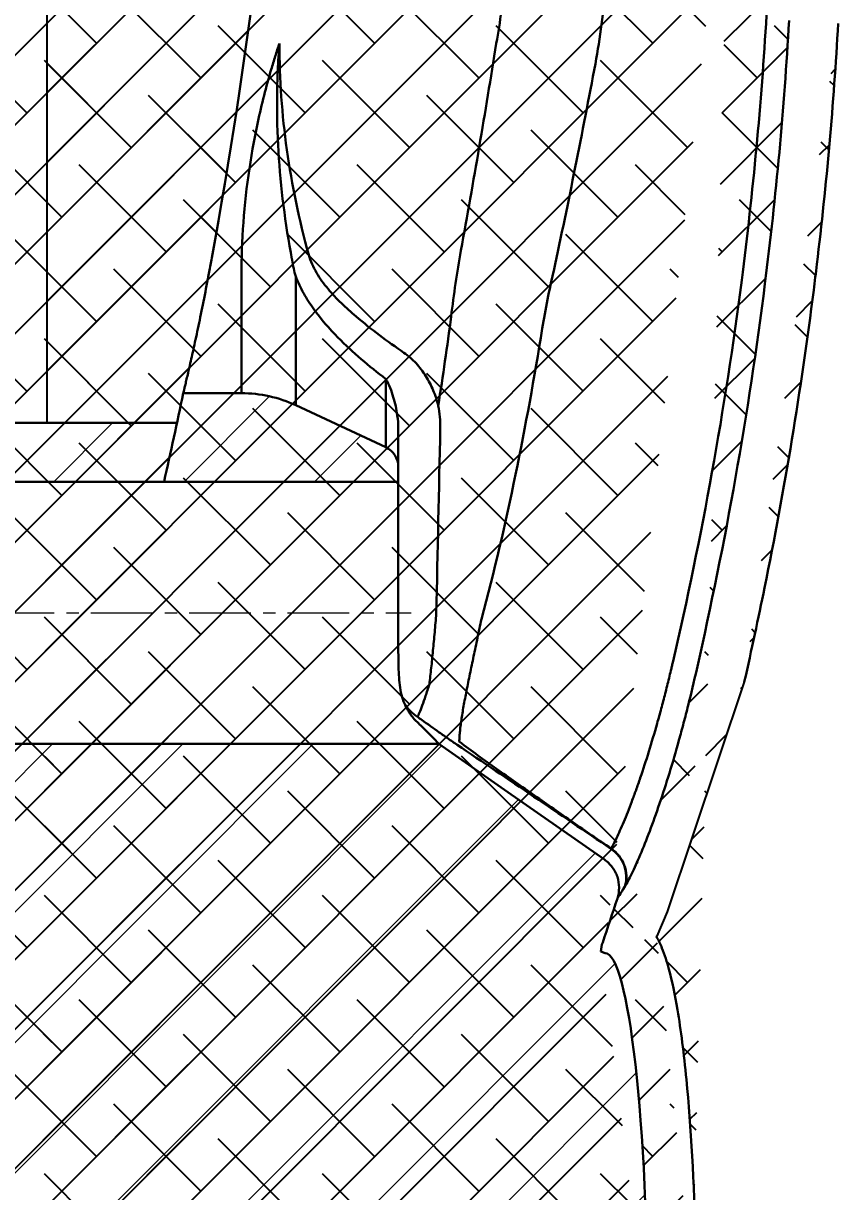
# Model space of a CAD drawing. Header units: inches. Extents: x 975 to 1816, y 133 to 420.
# Drawn here: x 1715.37 to 1732.07, y 279.3 to 303.05 of the extents above; entities that cross this region are included whole.
import ezdxf

# ---------------------------------------------------------------- set-up
doc = ezdxf.new("R2010")
doc.units = ezdxf.units.IN
doc.header["$MEASUREMENT"] = 0
doc.linetypes.add('CENTER', pattern=[2, 1.25, -0.25, 0.25, -0.25])
doc.layers.get('0').update_dxf_attribs({"lineweight": 30})
doc.layers.add('Center', color=1, linetype='CENTER', lineweight=18)
doc.layers.add('Light continous', color=4, linetype='Continuous', lineweight=18)
doc.layers.add('FORMAT', color=7, linetype='Continuous')
doc.styles.add('TCVN', font='tcvn+7284-2003r.ttf', dxfattribs={"height": 2.5})
doc.dimstyles.new('TCVN', dxfattribs={"dimtxt": 2.5, "dimasz": 3, "dimexe": 0.1, "dimexo": 0.0625, "dimgap": 0.09, "dimtad": 0, "dimtoh": 1, "dimdec": 0, "dimzin": 0, "dimdsep": 46, "dimtxsty": 'TCVN', "dimcen": 0.09, "dimclrd": 2, "dimclre": 2, "dimclrt": 1, "dimadec": 0, "dimazin": 0, "dimtfac": 1, "dimtdec": 0, "dimtofl": 0, "dimtmove": 0, "dimatfit": 3, "dimfxl": 1, "dimtolj": 1, "dimtzin": 0, "dimlwd": 18, "dimlwe": 18, "dimarcsym": 0})
pattern_1 = [(45, (914.7021539535048, -64.73133191129983), (-1.325825214724777, 1.325825214724777), [])]
pattern_2 = [(45, (0, 0), (-0.7071067811865476, 0.7071067811865476), []), (135, (0, 0), (-2.121320343559642, 0.7071067811865477), [2.5, -1.5])]

# ---------------------------------------------------------------- blocks, each defined once
blk = doc.blocks.new('*D100')
at = {"layer": 'Center', "color": 2, "linetype": 'Continuous', "lineweight": 18, "transparency": 16777216}
blk.add_line((1703.993277180849, 314.5458163158758), (1690.253724465533, 300.8062636005611), dxfattribs=at)
for start, end in [(143.8721576428001, 173.069742634752), (186.930257365248, 216.1278423571999)]:
    blk.add_arc((1704.037471354673, 314.5900104897), 19.39316179093876, start, end, dxfattribs=at)
at = {"layer": 'Center', "color": 2, "transparency": 16777216}
for points in [[(1687.99370673232, 326.3491518538538), (1688.753387677862, 325.6988558743336), (1690.324435143652, 328.3030467007202)], [(1688.753387677862, 303.4811651050664), (1687.99370673232, 302.8308691255462), (1690.324435143652, 300.8769742786798)]]:
    blk.add_solid(points, dxfattribs=at)
at = {"layer": 'Defpoints', "color": 0, "transparency": 16777216}
for p in [(1687.338960388345, 331.2885214560271), (1720.735982321001, 331.2885214560271), (1690.605511206573, 328.021970637799), (1717.469431502773, 328.021970637799), (1685.305115527403, 319.6093301059493)]:
    blk.add_point(p, dxfattribs=at)
at = {"layer": 'Center', "color": 1, "transparency": 16777216, "insert": (1684.644309563733, 314.5900104896994), "char_height": 2.5, "attachment_point": 5, "rotation": 90, "style": 'TCVN'}
blk.add_mtext('\\A1;90°', dxfattribs=at)

msp = doc.modelspace()

# ---------------------------------------------------------------- hatches: boundary and pattern name
at = {"layer": 'FORMAT'}
h = msp.add_hatch(dxfattribs=at)
h.set_pattern_fill('ANSI38', color=3, scale=8)
h.set_pattern_definition(pattern_2)
edge = h.paths.add_edge_path()
edge.add_spline(control_points=[(1730.452168088757, 297.7485023973689), (1730.285728528247, 296.4317459993408), (1730.085800298704, 295.1202244110278), (1729.621823278118, 292.5073804681757), (1729.357993544905, 291.2076988358901), (1729.064970101623, 289.9144644752643)], knot_values=[0, 0, 0, 0, 0.5, 0.5, 1, 1, 1, 1], degree=3, periodic=0)
edge.add_spline(control_points=[(1731.444273930099, 297.6230990498253), (1731.187652586418, 295.5928858293191), (1730.851973402571, 293.5742801988937), (1730.316667427846, 290.9446582254028), (1730.181809548154, 290.3182525334884), (1730.03301554998, 289.661618337234)], knot_values=[0, 0, 0, 0, 0.7611547269163046, 0.7611547269163046, 1, 1, 1, 1], degree=3, periodic=0)
edge.add_spline(control_points=[(1730.943895520978, 303.1019862424736), (1730.84376415432, 301.3190053810437), (1730.677951474604, 299.534746707148), (1730.452168088757, 297.7485023973689)], knot_values=[0, 0, 0, 0, 1, 1, 1, 1], degree=3, periodic=0)
edge.add_spline(control_points=[(1731.942322294953, 303.0459150643984), (1731.850643965292, 301.4134525039714), (1731.704708218227, 299.7809783358074), (1731.487945774758, 297.9730808471183), (1731.466393346268, 297.7980927993427), (1731.444273930099, 297.6230990498254)], knot_values=[0, 0, 0, 0, 0.9032119227651163, 0.9032119227651163, 1, 1, 1, 1], degree=3, periodic=0)
edge.add_spline(control_points=[(1729.064970084637, 289.9144644908318), (1729.00875471087, 289.6662794678522), (1728.950662141649, 289.4221722932974), (1728.860428501862, 289.0617890820162), (1728.829835436077, 288.9426261091235), (1728.767572244957, 288.7062217248888), (1728.735795601367, 288.5886021098069), (1728.639777064063, 288.242203693661), (1728.574800492607, 288.0195995710824), (1728.442989047243, 287.5903208000569), (1728.376148732474, 287.3836367716834), (1728.24099887523, 286.9867790794526), (1728.173973679667, 286.8004028724715), (1728.042574368979, 286.4533024840868), (1727.978106580781, 286.2923266551946), (1727.885056615959, 286.0725518880266), (1727.854648379764, 286.0029384228861), (1727.796753487964, 285.8744786658239), (1727.769107637001, 285.8152442482717), (1727.690933150726, 285.6536993831475), (1727.645032955445, 285.5672158907809), (1727.608868441137, 285.5080197645573)], knot_values=[0, 0, 0, 0, 0.1249999999999986, 0.1249999999999986, 0.1874999999999983, 0.1874999999999983, 0.2499999999999986, 0.2499999999999986, 0.3749999999999991, 0.3749999999999991, 0.4999999999999997, 0.4999999999999997, 0.6250000000000001, 0.6250000000000001, 0.7500000000000008, 0.7500000000000008, 0.8125000000000006, 0.8125000000000006, 0.8750000000000002, 0.8750000000000002, 1, 1, 1, 1], degree=3, periodic=0)
edge.add_line((1730.03301554998, 289.661618337234), (1728.462220156882, 284.986684124843))
edge.add_spline(control_points=[(1727.605402175632, 285.5023985671252), (1727.557193921368, 285.4249680820809), (1727.518475217396, 285.3641591362089), (1727.478755738532, 285.3020727128484), (1727.468578660768, 285.2862561287184), (1727.454864175001, 285.2649118179153), (1727.451351042549, 285.2594189728033), (1727.451302315938, 285.2592702267382)], knot_values=[0, 0, 0, 0, 0.5000000000000004, 0.5000000000000004, 0.7500000000000002, 0.7500000000000002, 1, 1, 1, 1], degree=3, periodic=0)
edge.add_arc((1658.490222768749, 307.8497144500652), 72.56692540352682, 341.1173419541656, 341.8621086135195)
edge.add_line((1728.462220156882, 284.986684124843), (1728.251291180215, 284.494075999816))
edge.add_spline(control_points=[(1729.071383465929, 276.4255789259864), (1729.071383465929, 277.0466073236352), (1729.063026346527, 277.6675955553404), (1729.013491826943, 279.4805227463826), (1728.947704350939, 280.6194315576828), (1728.802546006329, 282.1071865056766), (1728.742465303957, 282.5824702548135), (1728.621950072725, 283.3029313427652), (1728.565793675596, 283.5753490219801), (1728.458531458113, 283.9703488214949), (1728.413823501603, 284.1108471895071), (1728.325705273656, 284.3256275326477), (1728.291266131061, 284.4013654954591), (1728.24677367561, 284.4805869758448)], knot_values=[4.712388980384691, 4.712388980384691, 4.712388980384691, 4.712388980384691, 4.950250056017024, 4.950250056017024, 5.42597220728169, 5.42597220728169, 5.690322979608749, 5.690322979608749, 5.889810372456337, 5.889810372456337, 6.015113336760721, 6.015113336760721, 6.084076073760992, 6.084076073760992, 6.084076073760992, 6.084076073760992], degree=3, periodic=0)
edge.add_line((1727.115383119308, 284.1768467941259), (1727.201383465929, 284.1455452278196))
edge.add_arc((1727.810383465929, 284.1395571414383), 0.6960000000000092, 161.1173419541656, 176.9287885074022)
edge.add_ellipse((1727.201383465929, 276.4255789259864), major_axis=(0, 7.71996630183321), ratio=0.112694792436266, start_angle=270.0000000000001, end_angle=360)
edge.add_spline(control_points=[(1731.033987067025, 319.4265579697214), (1731.39235207294, 317.2823425329743), (1731.657179790118, 315.126611109869), (1731.998056084112, 310.8030750300663), (1732.07370019949, 308.6431508646977), (1732.043951895319, 305.3385587680983), (1732.006678516387, 304.1918687746274), (1731.942322294953, 303.0459150643986)], knot_values=[0, 0, 0, 0, 0.3949640846078797, 0.3949640846078797, 0.7899281692157595, 0.7899281692157595, 1, 1, 1, 1], degree=3, periodic=0)
edge.add_spline(control_points=[(1730.047667521194, 319.2617133352606), (1730.271490573421, 317.9225065607037), (1730.458238117056, 316.5794702053292), (1730.757567263568, 313.8857677618071), (1730.870125103469, 312.5341157867297), (1731.09473313339, 308.4864405413603), (1731.094972981414, 305.7921344901384), (1730.943895520978, 303.1019862424736)], knot_values=[0, 0, 0, 0, 0.25, 0.25, 0.5, 0.5, 1, 1, 1, 1], degree=3, periodic=0)
edge.add_spline(control_points=[(1730.415832114824, 324.1063614541841), (1730.567079125897, 322.5627148088056), (1730.769116999632, 321.0260138789384), (1731.039952128059, 319.3908141477153)], knot_values=[0, 0, 0, 0, 1, 1, 1, 1], degree=3, periodic=0)
edge.add_spline(control_points=[(1729.420597900713, 324.0088480752946), (1729.573992060657, 322.4432873495743), (1729.778917676848, 320.884596522938), (1730.035825746592, 319.3328326128408)], knot_values=[0, 0, 0, 0, 1, 1, 1, 1], degree=3, periodic=0)
edge.add_spline(control_points=[(1730.087001657998, 329.947222613134), (1730.11249440342, 328.2091087121554), (1730.202631608167, 326.4719449526593), (1730.375399089651, 324.5288053732068), (1730.395140980326, 324.3175391111764), (1730.415832170847, 324.1063608824684)], knot_values=[0, 0, 0, 0, 0.8912346507950675, 0.8912346507950675, 1, 1, 1, 1], degree=3, periodic=0)
edge.add_spline(control_points=[(1729.087109199648, 329.9325572889133), (1729.116121048813, 327.9545083384424), (1729.227675506045, 325.977850755161), (1729.42059790072, 324.00884807529)], knot_values=[0, 0, 0, 0, 1, 1, 1, 1], degree=3, periodic=0)
edge.add_spline(control_points=[(1730.079887076288, 331.2305217066213), (1730.078424643336, 330.8045252588819), (1730.080704836419, 330.3765444824926), (1730.087001657998, 329.9472226131334)], knot_values=[0, 0, 0, 0, 1, 1, 1, 1], degree=3, periodic=0)
edge.add_spline(control_points=[(1729.079892968877, 331.2339546562204), (1729.079151696361, 331.018027178641), (1729.079357268131, 330.8015369130495), (1729.081739373706, 330.3676833038632), (1729.083915356455, 330.1503158378169), (1729.087109199648, 329.9325572889133)], knot_values=[0, 0, 0, 0, 0.5, 0.5, 1, 1, 1, 1], degree=3, periodic=0)
edge.add_line((1730.083564730231, 333.5106545921726), (1730.083564730231, 330.6042738685636))
edge.add_line((1729.083564730231, 333.5106545921726), (1729.083564730231, 330.6042738685636))
edge.add_line((1730.083564730231, 334.8286068212563), (1730.083564730231, 333.5106545921726))
edge.add_line((1729.083564730231, 334.8286068212563), (1729.083564730231, 333.5106545921726))
edge.add_arc((1728.648564730231, 334.8286068212563), 1.434999999999832, 0, 90)
edge.add_arc((1728.648564730231, 334.8286068212563), 0.4350000000000591, 0, 90)
edge.add_line((1727.440568421436, 336.2636068212562), (1728.648564730231, 336.2636068212562))
edge.add_line((1727.440568421436, 335.2636068212562), (1728.648564730231, 335.2636068212562))
edge.add_line((1727.440568421436, 336.2636068212562), (1726.472297121903, 335.5135081827984))
edge.add_line((1727.080318793111, 333.8677785887822), (1727.440568421436, 335.2636068212562))
edge.add_line((1726.112047493578, 334.1176799503243), (1726.472297121903, 335.5135081827984))
edge.add_arc((1725.395526731924, 334.3026069578656), 0.739999999999968, 270, 345.5283246509554)
edge.add_arc((1725.395526731924, 334.3026069578656), 1.740000000000009, 270, 345.5283246509554)
edge.add_line((1723.811896819161, 332.5626069578656), (1725.395526731924, 332.5626069578656))
edge.add_line((1723.811896819161, 333.5626069578656), (1725.395526731924, 333.5626069578656))
edge.add_arc((1723.811896819161, 328.2126069578656), 4.350000000000023, 90, 134.9999999999954)
edge.add_arc((1723.811896819161, 328.2126069578656), 5.35000000000003, 90, 134.9999999999954)
edge.add_line((1716.762324721585, 328.7290774189854), (1720.028875539814, 331.9956282372135))
edge.add_line((1717.469431502772, 328.0219706377989), (1720.735982321, 331.288521456027))
edge.add_arc((1714.39351700461, 331.0978851359604), 4.349999999999978, 270, 314.9999999999954)
edge.add_arc((1714.39351700461, 331.0978851359604), 3.349999999999943, 270, 314.9999999999954)
edge.add_line((1693.681425704733, 327.7478851359604), (1714.39351700461, 327.7478851359604))
edge.add_line((1693.681425704733, 326.7478851359604), (1714.39351700461, 326.7478851359604))
edge.add_line((1687.338960388344, 331.288521456027), (1690.605511206572, 328.0219706377989))
edge.add_line((1688.04606716953, 331.9956282372135), (1691.312617987758, 328.7290774189854))
edge.add_arc((1693.681425704733, 331.0978851359604), 3.350000000000017, 225.0000000000046, 270)
edge.add_arc((1693.681425704733, 331.0978851359604), 4.350000000000018, 225.0000000000046, 270)
edge.add_arc((1684.263045890182, 328.2126069578656), 5.35000000000005, 45.0000000000046, 90)
edge.add_arc((1684.263045890182, 328.2126069578656), 4.350000000000023, 45.0000000000046, 90)
edge.add_line((1676.796950624953, 332.5626069578656), (1684.263045890182, 332.5626069578656))
edge.add_line((1676.796950624953, 333.5626069578656), (1684.263045890182, 333.5626069578656))
edge.add_line((1675.441886476086, 335.6452887170734), (1676.112973252308, 334.0201623549606))
edge.add_line((1674.517592729269, 336.2636068212562), (1675.441886476086, 335.6452887170734))
edge.add_line((1673.275984781891, 336.2636068212562), (1674.517592729269, 336.2636068212562))
edge.add_line((1673.275984781891, 335.2636068212562), (1674.517592729269, 335.2636068212562))
edge.add_line((1674.517592729269, 335.2636068212562), (1675.18867950549, 333.6384804591435))
edge.add_arc((1676.796950624953, 334.3026069578656), 1.740000000000018, 202.4379021304501, 270)
edge.add_arc((1676.796950624953, 334.3026069578656), 0.7399999999999927, 202.4379021304501, 270)
edge.add_line((1673.275984781891, 335.2636068212562), (1673.275984781891, 336.2636068212562))
edge.add_line((1674.517592729269, 216.5875510307164), (1673.275984781891, 216.5875510307164))
edge.add_line((1674.517592729269, 216.5875510307164), (1675.441886476086, 217.2058691348993))
edge.add_line((1676.112973252308, 218.830995497012), (1675.441886476086, 217.2058691348993))
edge.add_line((1684.263045890182, 219.2885508941071), (1676.796950624953, 219.2885508941071))
edge.add_arc((1676.796950624953, 218.5485508941071), 0.7400000000000377, 90, 157.5620978695499)
edge.add_arc((1676.796950624953, 218.5485508941071), 1.740000000000009, 90, 157.5620978695499)
edge.add_line((1675.18867950549, 219.2126773928291), (1674.517592729269, 217.5875510307164))
edge.add_line((1674.517592729269, 217.5875510307164), (1673.275984781891, 217.5875510307164))
edge.add_line((1673.275984781891, 216.5875510307164), (1673.275984781891, 217.5875510307164))
edge.add_line((1684.263045890182, 220.2885508941071), (1676.796950624953, 220.2885508941071))
edge.add_arc((1684.263045890182, 224.6385508941071), 5.35000000000009, 270, 314.9999999999954)
edge.add_arc((1684.263045890182, 224.6385508941071), 4.350000000000023, 270, 314.9999999999954)
edge.add_line((1691.312617987758, 224.1220804329873), (1688.04606716953, 220.8555296147591))
edge.add_line((1690.605511206572, 224.8291872141738), (1687.338960388344, 221.5626363959456))
edge.add_arc((1693.681425704733, 221.7532727160123), 4.350000000000018, 90, 134.9999999999954)
edge.add_arc((1693.681425704733, 221.7532727160123), 3.350000000000018, 90, 134.9999999999954)
edge.add_line((1714.39351700461, 226.1032727160123), (1693.681425704733, 226.1032727160123))
edge.add_line((1714.39351700461, 225.1032727160123), (1693.681425704733, 225.1032727160123))
edge.add_arc((1714.39351700461, 221.7532727160123), 4.349999999999994, 45.0000000000046, 90)
edge.add_arc((1714.39351700461, 221.7532727160123), 3.350000000000037, 45.0000000000046, 90)
edge.add_line((1720.735982321, 221.5626363959456), (1717.469431502772, 224.8291872141738))
edge.add_line((1720.028875539814, 220.8555296147591), (1716.762324721585, 224.1220804329873))
edge.add_arc((1723.811896819161, 224.6385508941071), 4.349999999999999, 225.0000000000046, 270)
edge.add_arc((1723.811896819161, 224.6385508941071), 5.349999999999941, 225.0000000000046, 270)
edge.add_line((1725.395526731924, 219.2885508941071), (1723.811896819161, 219.2885508941071))
edge.add_line((1725.395526731924, 220.2885508941071), (1723.811896819161, 220.2885508941071))
edge.add_arc((1725.395526731924, 218.5485508941071), 1.740000000000009, 14.47167534904301, 90)
edge.add_line((1726.472297121903, 217.3376496691743), (1726.112047493578, 218.7334779016484))
edge.add_arc((1725.395526731924, 218.5485508941071), 0.739999999999974, 14.47167534904301, 90)
edge.add_line((1727.440568421436, 217.5875510307164), (1727.080318793111, 218.9833792631905))
edge.add_line((1726.472297121903, 217.3376496691743), (1727.440568421436, 216.5875510307164))
edge.add_line((1728.648564730231, 216.5875510307164), (1727.440568421436, 216.5875510307164))
edge.add_arc((1728.648564730231, 218.0225510307164), 1.434692543192909, 270, 360)
edge.add_line((1728.648564730231, 217.5875510307164), (1727.440568421436, 217.5875510307164))
h = msp.add_hatch(dxfattribs=at)
h.set_pattern_fill('ANSI38', color=3, scale=8)
h.set_pattern_definition(pattern_2)
edge = h.paths.add_edge_path()
edge.add_arc((1717.845411485047, 321.3346115282147), 2, 90, 180)
edge.add_line((1720.845411485047, 323.3346115282147), (1717.845411485047, 323.3346115282147))
edge.add_spline(control_points=[(1720.869982340905, 322.7255439561827), (1720.868389744889, 322.7633291460969), (1720.866818939742, 322.8005387005274), (1720.863722639416, 322.8738545250079), (1720.862185280379, 322.9102414586471), (1720.859220697424, 322.9805302551217), (1720.857811669511, 323.014001233041), (1720.855144790629, 323.0776784401782), (1720.853875265905, 323.108168976579), (1720.851580698524, 323.1638779437994), (1720.850552388209, 323.1891684054796), (1720.848740681062, 323.2346591015788), (1720.847954477118, 323.2549477002025), (1720.846701031376, 323.2887410135035), (1720.846224154647, 323.3024787576906), (1720.845577833513, 323.3235739705221), (1720.845411485047, 323.3308654349259), (1720.845411485047, 323.3346115282147)], knot_values=[0, 0, 0, 0, 0.125, 0.125, 0.25, 0.25, 0.375, 0.375, 0.5, 0.5, 0.625, 0.625, 0.75, 0.75, 0.875, 0.875, 1, 1, 1, 1], degree=3, periodic=0)
edge.add_spline(control_points=[(1719.200890427643, 298.2773261602352), (1719.933435846206, 302.290048947768), (1720.435318903087, 306.3341351589596), (1720.851858344911, 312.446945870934), (1720.934517485063, 314.4923438759558), (1720.973984612367, 317.5722329423223), (1720.973042410802, 318.6008290716507), (1720.950349467094, 320.1466957806986), (1720.939231010638, 320.6626720905065), (1720.909912190036, 321.6942649697978), (1720.891713664469, 322.2099567139945), (1720.869982340905, 322.7255439561827)], knot_values=[0, 0, 0, 0, 0.5, 0.5, 0.75, 0.75, 0.8749999999999997, 0.8749999999999997, 0.9374999999999998, 0.9374999999999998, 1, 1, 1, 1], degree=3, periodic=0)
edge.add_line((1715.845411485047, 321.3346115282147), (1715.845411485047, 294.9255789259864))
edge.add_spline(control_points=[(1718.620412534949, 295.5278321320906), (1718.620412534949, 295.5278321320904), (1718.624628574473, 295.5450446357418), (1718.637048002686, 295.5961940442479), (1718.642207585989, 295.6174904807668), (1718.654575730173, 295.668802572769), (1718.661755547443, 295.6987014388678), (1718.68583632943, 295.7996240355956), (1718.7053594327, 295.882185887214), (1718.739362226748, 296.0287104104942), (1718.751529179893, 296.08154008465), (1718.777220031291, 296.1942029809872), (1718.790642123161, 296.2535882205687), (1718.832464046792, 296.4406078845287), (1718.862406288474, 296.5770391325822), (1718.909988797062, 296.7994133357881), (1718.926378264073, 296.8768984213495), (1718.959485477612, 297.0354481449434), (1718.976222756654, 297.1165938692018), (1719.026895705176, 297.3655120231811), (1719.061284489305, 297.5387243160688), (1719.113583801434, 297.8096788909735), (1719.131175820214, 297.9020706617423), (1719.166130843972, 298.0882572975802), (1719.183544484114, 298.182308894262), (1719.200890427643, 298.2773261602352)], knot_values=[0, 0, 0, 0, 0.1249999999999998, 0.1249999999999998, 0.1874999999999997, 0.1874999999999997, 0.2499999999999995, 0.2499999999999995, 0.3749999999999993, 0.3749999999999993, 0.4374999999999987, 0.4374999999999987, 0.4999999999999981, 0.4999999999999981, 0.624999999999998, 0.624999999999998, 0.6874999999999974, 0.6874999999999974, 0.7499999999999969, 0.7499999999999969, 0.8749999999999977, 0.8749999999999977, 0.9374999999999989, 0.9374999999999989, 1, 1, 1, 1], degree=3, periodic=0)
edge.add_arc((1609.476506972632, 318.2965121189606), 111.4935195862995, 347.2696656415073, 348.2164340251067)
edge.add_line((1715.651082106348, 257.9255789259864), (1715.651082106348, 231.5165463237581))
edge.add_spline(control_points=[(1720.869982340905, 230.12561389579), (1721.043997517902, 234.2542167829174), (1720.991026207166, 238.3555867096179), (1720.436570383899, 246.5049444328642), (1719.934930795446, 250.5529199008649), (1719.200890427643, 254.5738316917376)], knot_values=[0, 0, 0, 0, 0.5, 0.5, 1, 1, 1, 1], degree=3, periodic=0)
edge.add_spline(control_points=[(1719.200890427643, 254.5738316917375), (1719.166168066302, 254.7640331551003), (1719.131479849501, 254.9486938360106), (1719.079568084025, 255.217742271576), (1719.062285631877, 255.3060935076007), (1719.027793384906, 255.4801031121023), (1719.010540947627, 255.5659703964379), (1718.959236332575, 255.8180332896908), (1718.926270794903, 255.9756073431607), (1718.878951044426, 256.1968191854584), (1718.863535379746, 256.2680165400305), (1718.83350190953, 256.4052434067584), (1718.818824906742, 256.4715365722107), (1718.776586811561, 256.660432271911), (1718.751076331895, 256.771948669444), (1718.717153314311, 256.9181598186529), (1718.706573162737, 256.9633653139109), (1718.686978024258, 257.0465506635093), (1718.677922597141, 257.0846993046998), (1718.653683767723, 257.1862871974985), (1718.641382841965, 257.2371082806827), (1718.628900141007, 257.2885219845762), (1718.625737886032, 257.3014990148428), (1718.621489413192, 257.3189198693045), (1718.493039624473, 257.9255789259864), (1718.493039624473, 257.9255789259864)], knot_values=[0, 0, 0, 0, 0.1249999999999999, 0.1249999999999999, 0.1874999999999997, 0.1874999999999997, 0.2499999999999994, 0.2499999999999994, 0.3749999999999971, 0.3749999999999971, 0.4374999999999967, 0.4374999999999967, 0.4999999999999964, 0.4999999999999964, 0.6249999999999966, 0.6249999999999966, 0.6874999999999971, 0.6874999999999971, 0.7499999999999977, 0.7499999999999977, 0.8749999999999988, 0.8749999999999988, 0.9374999999999993, 0.9374999999999993, 1, 1, 1, 1], degree=3, periodic=0)
edge.add_arc((1717.651082106348, 231.5165463237581), 2, 180, 270)
edge.add_line((1717.651082106348, 229.5165463237581), (1720.845411485047, 229.5165463237581))
edge.add_spline(control_points=[(1720.845411485047, 229.5165463237581), (1720.845411485047, 229.5202923157865), (1720.845574731136, 229.5274542882434), (1720.846212457448, 229.548324997974), (1720.846692362312, 229.5621779650041), (1720.847952333397, 229.5961574649503), (1720.84872183591, 229.6160165499293), (1720.850525838368, 229.6613315868755), (1720.8515734422, 229.6871022190307), (1720.85386660486, 229.7427801020098), (1720.855109959561, 229.7726447806156), (1720.857779695432, 229.8363960668352), (1720.859218237016, 229.8705688837397), (1720.862162042784, 229.9403658162046), (1720.863677945469, 229.9762452352964), (1720.866792232638, 230.049986576013), (1720.868389788161, 230.0878297325431), (1720.869982340905, 230.12561389579)], knot_values=[0, 0, 0, 0, 0.125, 0.125, 0.25, 0.25, 0.375, 0.375, 0.5, 0.5, 0.625, 0.625, 0.75, 0.75, 0.875, 0.875, 1, 1, 1, 1], degree=3, periodic=0)
at = {"layer": 'Light continous'}
h = msp.add_hatch(dxfattribs=at)
h.set_pattern_fill('ANSI31', color=3, scale=15)
h.set_pattern_definition(pattern_1)
h.paths.add_polyline_path([(1722.993564730232, 293.7275041170868), (1722.993564730232, 294.0336435808547, 0.291473419586092), (1722.742403674089, 294.4278874682157), (1720.907975323877, 295.2832954562562, 0.1095178116832375), (1719.804941660733, 295.5278321320906), (1718.620412534949, 295.5278321320906, -0.004131079886753478), (1718.229294318724, 293.7275041170868)])
h = msp.add_hatch(dxfattribs=at)
h.set_pattern_fill('ANSI31', color=3, scale=15)
h.set_pattern_definition(pattern_1)
edge = h.paths.add_edge_path()
edge.add_ellipse((1727.201383465929, 276.4255789259864), major_axis=(0, -7.719966301833181), ratio=0.1126947924362516, start_angle=87.58070181422048, end_angle=88.59835657849366)
edge.add_ellipse((1727.201383465929, 276.4255789259864), major_axis=(0, -7.719966301833181), ratio=0.1126947924362516, start_angle=88.59835657849366, end_angle=90)
edge.add_ellipse((1727.201383465929, 276.4255789259864), major_axis=(0, 7.71996630183321), ratio=0.112694792436266, start_angle=270.0000000000001, end_angle=288.3731909364024)
edge.add_ellipse((1727.201383465929, 276.4255789259864), major_axis=(0, 7.71996630183321), ratio=0.112694792436266, start_angle=288.3731909364024, end_angle=301.4446516025758)
edge.add_ellipse((1727.201383465929, 276.4255789259864), major_axis=(0, 7.71996630183321), ratio=0.112694792436266, start_angle=301.4446516025758, end_angle=317.2046390429295)
edge.add_ellipse((1727.201383465929, 276.4255789259864), major_axis=(0, 7.71996630183321), ratio=0.112694792436266, start_angle=317.2046390429295, end_angle=317.9043040917751)
edge.add_ellipse((1727.201383465929, 276.4255789259864), major_axis=(0, 7.71996630183321), ratio=0.112694792436266, start_angle=317.9043040917751, end_angle=360)
edge.add_line((1727.201383465929, 284.1455452278196), (1727.115383119308, 284.1768467941259))
edge.add_arc((1727.810383465929, 284.1395571414379), 0.6959999999999927, 161.1173419541616, 176.928788507363, ccw=False)
edge.add_arc((1658.490222768751, 307.8497144500651), 72.56692540352392, 341.1173419541672, 341.8621086135162)
edge.add_spline(control_points=[(1727.451302315938, 285.2592702267382), (1727.474582064779, 285.3303355230114), (1727.486074921179, 285.4031567000386), (1727.485693603808, 285.5522800155727), (1727.473690679046, 285.6254668128844), (1727.43841644743, 285.7312966086412), (1727.423750868912, 285.7657549237248), (1727.389555856706, 285.831148719724), (1727.369935719322, 285.8623781968751), (1727.325566127167, 285.9218534145823), (1727.300756350585, 285.9500722309597), (1727.247496497925, 286.001660784127), (1727.218876398809, 286.0252854472399), (1727.188214739842, 286.0466844765836)], knot_values=[0, 0, 0, 0, 0.249999999999997, 0.249999999999997, 0.499999999999994, 0.499999999999994, 0.6249999999999954, 0.6249999999999954, 0.749999999999997, 0.749999999999997, 0.8749999999999984, 0.8749999999999984, 1, 1, 1, 1], degree=3, periodic=0)
edge.add_line((1727.188214739841, 286.0466844765842), (1725.222311884395, 287.4187045671945))
edge.add_line((1725.222311884395, 287.4187045671945), (1723.820085939107, 288.3973297783398))
edge.add_line((1723.820085939107, 288.3973297783398), (1712.809124588223, 288.3973297783398))
edge.add_line((1712.809124588223, 288.3973297783398), (1712.809124588223, 257.9255789259864))
edge.add_line((1712.809124588223, 257.9255789259864), (1718.493039624474, 257.9255789259864))
edge.add_spline(control_points=[(1718.493039624473, 257.9255789259864), (1718.493039624473, 257.9255789259864), (1718.601627989539, 257.4127239359236), (1718.620774147774, 257.3233257198821)], knot_values=[0.942534794067502, 0.942534794067502, 0.942534794067502, 0.942534794067502, 1, 1, 1, 1], degree=3, periodic=0)
edge.add_line((1718.620774147774, 257.3233257198821), (1722.462124246496, 257.3233257198821))
edge.add_spline(control_points=[(1722.462124246496, 257.3233257198821), (1722.84817658314, 257.3233257198821), (1723.229872869399, 257.3489039736324), (1723.98490226123, 257.4491681678994), (1724.358234285682, 257.5238604566341), (1724.91188599196, 257.6731638511197), (1725.095375501068, 257.7291620760696), (1725.460177548388, 257.8539414621325), (1725.640559867829, 257.9224296531829), (1726.172747674932, 258.1449278072781), (1726.516880849462, 258.3163168613918), (1726.850230022273, 258.5110339270166)], knot_values=[0, 0, 0, 0, 0.2499999999999989, 0.2499999999999989, 0.4999999999999979, 0.4999999999999979, 0.6249999999999976, 0.6249999999999976, 0.7499999999999972, 0.7499999999999972, 1, 1, 1, 1], degree=3, periodic=0)
edge.add_line((1726.850230022276, 258.5110339270182), (1729.044586736509, 259.7928091200567))
edge.add_spline(control_points=[(1729.044586736509, 259.7928091200567), (1729.108137086111, 259.8299303688945), (1729.164268830414, 259.8759068468489), (1729.237461172191, 259.9580080260734), (1729.259649872215, 259.9872814218765), (1729.29886496452, 260.0483750830761), (1729.316044917689, 260.0803641763612), (1729.345448446579, 260.1472870073975), (1729.357581592177, 260.1821728783334), (1729.376007970249, 260.252471936401), (1729.382444009249, 260.2881806927792), (1729.389707558139, 260.360727580181), (1729.390485856492, 260.3977278921706), (1729.386241678918, 260.4706911874769), (1729.381270191182, 260.5069073430439), (1729.373389098789, 260.5428523968721)], knot_values=[0, 0, 0, 0, 0.2500000000000053, 0.2500000000000053, 0.3750000000000044, 0.3750000000000044, 0.5000000000000036, 0.5000000000000036, 0.6250000000000027, 0.6250000000000027, 0.7500000000000018, 0.7500000000000018, 0.8750000000000009, 0.8750000000000009, 1, 1, 1, 1], degree=3, periodic=0)
edge.add_arc((1658.490222768748, 245.001443401907), 72.56692540352702, 12.36663598651107, 18.88265804583249)
edge.add_arc((1727.810383465929, 268.7116007105348), 0.6960000000001352, 183.0712114926313, 198.8826580458324, ccw=False)
edge.add_line((1727.115383119308, 268.6743110578468), (1727.201383465928, 268.7056126241529))
edge.add_ellipse((1727.201383465929, 276.4255789259864), major_axis=(0, -7.719966301833181), ratio=0.1126947924362516, start_angle=0, end_angle=17.24185513258675)
edge.add_ellipse((1727.201383465929, 276.4255789259864), major_axis=(0, -7.719966301833181), ratio=0.1126947924362516, start_angle=17.24185513258675, end_angle=19.24770499734717)
edge.add_ellipse((1727.201383465929, 276.4255789259864), major_axis=(0, -7.719966301833181), ratio=0.1126947924362516, start_angle=19.24770499734717, end_angle=31.34690620829134)
edge.add_ellipse((1727.201383465929, 276.4255789259864), major_axis=(0, -7.719966301833181), ratio=0.1126947924362516, start_angle=31.34690620829134, end_angle=40.14877110717251)
edge.add_ellipse((1727.201383465929, 276.4255789259864), major_axis=(0, -7.719966301833181), ratio=0.1126947924362516, start_angle=40.14877110717251, end_angle=85.91605904660923)
edge.add_ellipse((1727.201383465929, 276.4255789259864), major_axis=(0, -7.719966301833181), ratio=0.1126947924362516, start_angle=85.91605904660923, end_angle=87.58070181422048)
h.paths.add_polyline_path([(1718.493039624473, 294.9255789259864), (1712.809124588223, 294.9255789259864), (1712.809124588223, 293.7275041170868), (1718.229294318724, 293.7275041170868, 0.002750767976428033)])

# ---------------------------------------------------------------- linework, layer by layer
for p, q in [((1719.804941660733, 295.5278321320906), (1719.804941660733, 297.9630880156022)), ((1720.907975323877, 297.9010829500544), (1720.907975323877, 295.2832954562562)), ((1722.742403674089, 294.4278874682157), (1722.742403674089, 295.8151785955694)), ((1718.620412534949, 295.5278321320906), (1719.804941660733, 295.5278321320906)), ((1722.742403674089, 294.4278874682157), (1720.907975323877, 295.2832954562562)), ((1718.493039624473, 294.9255789259864), (1712.809124588223, 294.9255789259864)), ((1722.993564730232, 294.8144228616546), (1722.993564730232, 294.0336435808547)), ((1722.993564730232, 293.7275041170868), (1722.993564730232, 294.0336435808547)), ((1722.993564730232, 293.7275041170868), (1712.809124588223, 293.7275041170868)), ((1722.993564730232, 291.4310883809043), (1722.993564730232, 293.7275041170868)), ((1723.384784437167, 288.9483736287032), (1723.384709459632, 288.9462226610358)), ((1712.809124588223, 288.3973297783398), (1723.820085939107, 288.3973297783398)), ((1727.115383119308, 284.1768467941259), (1727.201383465929, 284.1455452278196))]:
    msp.add_line(p, q)
at = {"flags": 128}
msp.add_lwpolyline([(1727.188214739842, 286.0466844765836), (1725.222311884395, 287.4187045671945), (1723.820085939107, 288.3973297783398)], dxfattribs=at)
for centre, radius, start, end in [((1609.476506972632, 318.2965121189606), 111.4935195862995, 347.2696656415073, 348.2164340251067), ((1609.476506972632, 318.2965121189606), 111.4935195862995, 347.2696656415073, 348.2164340251067), ((1719.804941660733, 292.9178321320906), 2.610000000000014, 64.99999999999406, 90), ((1722.558564730231, 294.0336435808547), 0.4350000000000591, 0, 64.99999999999406), ((1723.845960708135, 289.6704538931506), 0.8567867069513126, 211.9031248410063, 237.4345529422056), ((1726.938871404292, 285.6897696311453), 0.6923663660055912, 344.2985888143547, 56.5201221285439), ((1726.942663916201, 285.6936796094513), 0.6915909535642114, 344.4277525789662, 56.62420960499046), ((1658.490222768749, 307.8497144500652), 72.56692540352682, 341.1173419541656, 341.8621086135195), ((1727.810383465929, 284.1395571414383), 0.6960000000000092, 161.1173419541656, 176.9287885074022), ((1658.490222768749, 307.8497144500652), 73.56692540352682, 341.4786461936933, 341.4897252838429)]:
    msp.add_arc(centre, radius, start, end)
msp.add_ellipse((1727.201383465929, 276.4255789259864), major_axis=(0, 7.71996630183321), ratio=0.112694792436266, start_param=4.712388980384691, end_param=6.283185307179586)
for points, knots in [([(1719.200890427643, 298.2773261602352), (1719.933435846206, 302.290048947768), (1720.435318903087, 306.3341351589596), (1720.851858344911, 312.446945870934), (1720.934517485063, 314.4923438759558), (1720.973984612367, 317.5722329423223), (1720.973042410802, 318.6008290716507), (1720.950349467094, 320.1466957806986), (1720.939231010638, 320.6626720905065), (1720.909912190036, 321.6942649697978), (1720.891713664469, 322.2099567139945), (1720.869982340905, 322.7255439561827)], [0, 0, 0, 0, 0.5, 0.5, 0.75, 0.75, 0.8749999999999997, 0.8749999999999997, 0.9374999999999998, 0.9374999999999998, 1, 1, 1, 1]), ([(1719.200890427643, 298.2773261602352), (1719.933435846206, 302.290048947768), (1720.435318903087, 306.3341351589596), (1720.851858344911, 312.446945870934), (1720.934517485063, 314.4923438759558), (1720.973984612367, 317.5722329423223), (1720.973042410802, 318.6008290716507), (1720.950349467094, 320.1466957806986), (1720.939231010638, 320.6626720905065), (1720.909912190036, 321.6942649697978), (1720.891713664469, 322.2099567139945), (1720.869982340905, 322.7255439561827)], [0, 0, 0, 0, 0.5, 0.5, 0.75, 0.75, 0.8749999999999997, 0.8749999999999997, 0.9374999999999998, 0.9374999999999998, 1, 1, 1, 1]), ([(1731.942322294953, 303.0459150643984), (1731.850643965292, 301.4134525039714), (1731.704708218227, 299.7809783358074), (1731.487945774758, 297.9730808471183), (1731.466393346268, 297.7980927993427), (1731.444273930099, 297.6230990498254)], [0, 0, 0, 0, 0.9032119227651163, 0.9032119227651163, 1, 1, 1, 1]), ([(1719.810121011244, 298.311929613423), (1719.829500123923, 299.0470116048606), (1719.903083664947, 299.775933450952), (1720.095028886204, 300.8599779955758), (1720.172783019261, 301.2203343564991), (1720.309463423296, 301.7563888470731), (1720.382746151049, 302.0230959384724), (1720.463356027219, 302.2878442120283), (1720.518714422754, 302.4639101973837), (1720.547399893903, 302.5520011270167), (1720.576439086731, 302.6391593175893)], [0, 0, 0, 0, 0.5000000000000017, 0.5000000000000017, 0.7500000000000028, 0.7500000000000028, 0.8750000000000037, 0.9375000000000019, 0.9375000000000019, 1, 1, 1, 1]), ([(1720.832071948947, 298.2533263267155), (1720.69303847404, 298.9780765759131), (1720.600714078104, 299.7065710433147), (1720.53562238105, 300.8050703066185), (1720.526184954029, 301.1727445534817), (1720.530909465619, 301.7236042395477), (1720.537975459163, 301.9987376607885), (1720.552107203243, 302.2734217907236), (1720.563100053802, 302.4564441806486), (1720.569501951232, 302.548155781181), (1720.576439086731, 302.6391593175896)], [0, 0, 0, 0, 0.5000000000000011, 0.5000000000000011, 0.7500000000000017, 0.7500000000000017, 0.8749999999999991, 0.9374999999999997, 0.9374999999999997, 1, 1, 1, 1]), ([(1718.620412534949, 295.5278321320906), (1718.620412534949, 295.5278321320906), (1718.624628574473, 295.545044635742), (1718.637048002686, 295.5961940442484), (1718.642207585989, 295.6174904807673), (1718.654575730173, 295.6688025727696), (1718.661755547443, 295.6987014388684), (1718.68583632943, 295.7996240355963), (1718.705359432701, 295.8821858872148), (1718.739362226748, 296.028710410495), (1718.751529179893, 296.0815400846508), (1718.777220031291, 296.194202980988), (1718.790642123161, 296.2535882205695), (1718.832464046792, 296.4406078845295), (1718.862406288474, 296.577039132583), (1718.909988797062, 296.7994133357889), (1718.926378264073, 296.8768984213502), (1718.959485477612, 297.035448144944), (1718.976222756654, 297.1165938692023), (1719.026895705176, 297.3655120231815), (1719.061284489305, 297.5387243160691), (1719.113583801434, 297.8096788909738), (1719.131175820214, 297.9020706617425), (1719.166130843972, 298.0882572975804), (1719.183544484114, 298.182308894262), (1719.200890427643, 298.2773261602352)], [0, 0, 0, 0, 0.1250000000000008, 0.1250000000000008, 0.1875000000000012, 0.1875000000000012, 0.2500000000000017, 0.2500000000000017, 0.3750000000000033, 0.3750000000000033, 0.4375000000000037, 0.4375000000000037, 0.500000000000004, 0.500000000000004, 0.6250000000000034, 0.6250000000000034, 0.6875000000000033, 0.6875000000000033, 0.7500000000000032, 0.7500000000000032, 0.8750000000000008, 0.8750000000000008, 0.9375000000000004, 0.9375000000000004, 1, 1, 1, 1]), ([(1718.620412534949, 295.5278321320906), (1718.620412534949, 295.5278321320904), (1718.624628574473, 295.5450446357418), (1718.637048002686, 295.5961940442479), (1718.642207585989, 295.6174904807668), (1718.654575730173, 295.668802572769), (1718.661755547443, 295.6987014388678), (1718.68583632943, 295.7996240355956), (1718.7053594327, 295.882185887214), (1718.739362226748, 296.0287104104942), (1718.751529179893, 296.08154008465), (1718.777220031291, 296.1942029809872), (1718.790642123161, 296.2535882205687), (1718.832464046792, 296.4406078845287), (1718.862406288474, 296.5770391325822), (1718.909988797062, 296.7994133357881), (1718.926378264073, 296.8768984213495), (1718.959485477612, 297.0354481449434), (1718.976222756654, 297.1165938692018), (1719.026895705176, 297.3655120231811), (1719.061284489305, 297.5387243160688), (1719.113583801434, 297.8096788909735), (1719.131175820214, 297.9020706617423), (1719.166130843972, 298.0882572975802), (1719.183544484114, 298.182308894262), (1719.200890427643, 298.2773261602352)], [0, 0, 0, 0, 0.1249999999999998, 0.1249999999999998, 0.1874999999999997, 0.1874999999999997, 0.2499999999999995, 0.2499999999999995, 0.3749999999999993, 0.3749999999999993, 0.4374999999999987, 0.4374999999999987, 0.4999999999999981, 0.4999999999999981, 0.624999999999998, 0.624999999999998, 0.6874999999999974, 0.6874999999999974, 0.7499999999999969, 0.7499999999999969, 0.8749999999999977, 0.8749999999999977, 0.9374999999999989, 0.9374999999999989, 1, 1, 1, 1]), ([(1721.172722261515, 298.3431510397869), (1721.20879677673, 298.2125629800179), (1721.264250279673, 298.0910604513201), (1721.36592332189, 297.9174753426478), (1721.40312116636, 297.8609048894151), (1721.481300974456, 297.751983397265), (1721.52239655216, 297.6994015073182), (1721.650359863101, 297.5460365368905), (1721.741834161261, 297.4495685609456), (1721.93280240596, 297.2641440367222), (1722.032344183335, 297.1752323001199), (1722.134726713707, 297.0889809293513)], [0, 0, 0, 0, 0.250000000000002, 0.250000000000002, 0.375000000000003, 0.375000000000003, 0.500000000000004, 0.500000000000004, 0.750000000000002, 0.750000000000002, 1, 1, 1, 1]), ([(1721.767048825992, 296.6616169320677), (1721.58843148051, 296.8424306077134), (1721.422086533921, 297.0323844715401), (1721.201768214274, 297.3392943755451), (1721.133252124786, 297.4453048328717), (1721.040123543392, 297.6116169231518), (1721.010615832785, 297.6684680632196), (1720.955992860811, 297.7835674702471), (1720.930816479437, 297.8418974708431), (1720.907975323877, 297.9010829500544)], [0, 0, 0, 0, 0.4999999999999973, 0.4999999999999973, 0.749999999999996, 0.749999999999996, 0.874999999999998, 0.874999999999998, 1, 1, 1, 1]), ([(1728.577655727098, 290.051274720976), (1728.87431628738, 291.3333720954058), (1729.141034195756, 292.6229206875306), (1729.609771138839, 295.2149988758599), (1729.811650507029, 296.5162500090595), (1729.979880595641, 297.8228273113019)], [0, 0, 0, 0, 0.5, 0.5, 1, 1, 1, 1]), ([(1730.452168088757, 297.7485023973689), (1730.285728528247, 296.4317459993408), (1730.085800298704, 295.1202244110278), (1729.621823278118, 292.5073804681757), (1729.357993544905, 291.2076988358901), (1729.064970101623, 289.9144644752643)], [0, 0, 0, 0, 0.5, 0.5, 1, 1, 1, 1]), ([(1731.444273930099, 297.6230990498253), (1731.187652586418, 295.5928858293191), (1730.851973402571, 293.5742801988937), (1730.316667427846, 290.9446582254028), (1730.181809548154, 290.3182525334884), (1730.03301554998, 289.661618337234)], [0, 0, 0, 0, 0.7611547269163046, 0.7611547269163046, 1, 1, 1, 1]), ([(1722.134726713707, 297.0889809293513), (1722.28965129623, 296.9558556128428), (1722.449544088141, 296.8292942775501), (1722.775568930626, 296.5844148941307), (1722.941746229953, 296.4661566284998), (1723.110081561803, 296.3507495480434)], [0, 0, 0, 0, 0.5, 0.5, 1, 1, 1, 1]), ([(1722.742403674089, 295.8151785955694), (1722.571213671198, 295.9464247950389), (1722.403400515201, 296.0814984239668), (1722.077166483919, 296.3623510665161), (1721.918711237076, 296.5080896364335), (1721.767048825992, 296.6616169320677)], [0, 0, 0, 0, 0.5, 0.5, 1, 1, 1, 1]), ([(1725.923343663525, 296.8412511729552), (1725.763470883466, 295.8480714057164), (1725.581982130446, 294.858845838959), (1725.176100289, 292.8883559614988), (1724.951830240065, 291.9077632019133), (1724.684207916057, 290.9363443745387)], [0, 0, 0, 0, 0.5, 0.5, 1, 1, 1, 1]), ([(1723.110081561803, 296.3507495480434), (1723.201331640929, 296.288190457759), (1723.282416315302, 296.2154987351707), (1723.392949129215, 296.095402720445), (1723.427892920301, 296.0534763623132), (1723.494228781723, 295.9660833757627), (1723.525578792432, 295.9206193953005), (1723.612829066463, 295.7818544687374), (1723.6627066642, 295.6853403730695), (1723.747061931282, 295.4848732061345), (1723.781635109215, 295.3803576752394), (1723.807586638927, 295.2733658322691)], [0, 0, 0, 0, 0.2499999999999958, 0.2499999999999958, 0.374999999999996, 0.374999999999996, 0.4999999999999962, 0.4999999999999962, 0.7499999999999981, 0.7499999999999981, 1, 1, 1, 1]), ([(1722.974905366463, 295.073190253606), (1722.957494927035, 295.2006181456684), (1722.929864555067, 295.3263468818128), (1722.874233572517, 295.5130052879037), (1722.853215466043, 295.5749917487075), (1722.804530364395, 295.6969597734256), (1722.777248752927, 295.7571973300049), (1722.74240367409, 295.8151785955699)], [0, 0, 0, 0, 0.5000000000000003, 0.5000000000000003, 0.7500000000000001, 0.7500000000000001, 1, 1, 1, 1]), ([(1722.993739575074, 291.0196582477706), (1722.993492799549, 290.8477431969004), (1722.993507639833, 290.6788182882314), (1722.994033308668, 290.429743497506), (1722.99434459469, 290.3474425546648), (1722.9956427159, 290.1843215343013), (1722.996631426035, 290.1033670993225), (1722.998234571918, 290.0241696933874)], [0, 0, 0, 0, 0.4999999999999959, 0.4999999999999959, 0.7499999999999979, 0.7499999999999979, 1, 1, 1, 1]), ([(1723.767745822684, 291.0498158168659), (1723.757201031013, 290.9214899783559), (1723.746287861942, 290.7945682981444), (1723.729430540234, 290.6060873241802), (1723.723728318952, 290.5435797256226), (1723.712140765733, 290.4191955284353), (1723.706232996367, 290.3570566030021), (1723.68841623703, 290.1739689161355), (1723.676471994558, 290.0562529552864), (1723.652251367153, 289.829045301237), (1723.640002444872, 289.7195429961233), (1723.62747509377, 289.6143940209386)], [0, 0, 0, 0, 0.2499999999999961, 0.2499999999999961, 0.3749999999999964, 0.3749999999999964, 0.4999999999999968, 0.4999999999999968, 0.7499999999999984, 0.7499999999999984, 1, 1, 1, 1]), ([(1724.684207916057, 290.9363443745387), (1724.658102669787, 290.8085828829617), (1724.631990587919, 290.6806440967557), (1724.579201991132, 290.4276997742429), (1724.553258797754, 290.3035317090974), (1724.50205150904, 290.0595426996859), (1724.476801131138, 289.9394426714354), (1724.428026728117, 289.7045173679211), (1724.40474395673, 289.5908882640925), (1724.361069675477, 289.3710511864401), (1724.341060052157, 289.2663521527561), (1724.305496337872, 289.0674548376826), (1724.28990172307, 288.9731929159602), (1724.270519699665, 288.8402105387922), (1724.264741623472, 288.7972521379706), (1724.254702498697, 288.7156246774019), (1724.250491232119, 288.6767619961623), (1724.243483730322, 288.6032957341845), (1724.24077639971, 288.5686497909694), (1724.236659948515, 288.5041362898982), (1724.235292166759, 288.474134598504), (1724.234581215019, 288.4472080797826)], [0, 0, 0, 0, 0.1250000000000003, 0.1250000000000003, 0.2500000000000006, 0.2500000000000006, 0.3750000000000009, 0.3750000000000009, 0.5000000000000012, 0.5000000000000012, 0.6250000000000019, 0.6250000000000019, 0.7500000000000026, 0.7500000000000026, 0.8125000000000019, 0.8125000000000019, 0.8750000000000012, 0.8750000000000012, 0.9375000000000007, 0.9375000000000007, 1, 1, 1, 1]), ([(1722.998234571918, 290.0241696933873), (1723.001307040957, 289.8723858911716), (1723.007049888395, 289.7289539796515), (1723.031623046065, 289.526662617783), (1723.04256277479, 289.4613913333097), (1723.073178854519, 289.3354004249583), (1723.092973487301, 289.2745656943867), (1723.118597745591, 289.2176552823666)], [0, 0, 0, 0, 0.4999999999999961, 0.4999999999999961, 0.749999999999998, 0.749999999999998, 1, 1, 1, 1]), ([(1727.323127420441, 286.2712136508657), (1727.352525034132, 286.3199901862445), (1727.39070166651, 286.3935917668935), (1727.456362686462, 286.5320112870327), (1727.479682081479, 286.5829093395868), (1727.528687262335, 286.6934738742577), (1727.554482118433, 286.7534137102237), (1727.633356422664, 286.9420981878461), (1727.688265890686, 287.0804112823488), (1727.772586665939, 287.3042042650704), (1727.801033270142, 287.3815559699631), (1727.858455927358, 287.5416513162322), (1727.887513248944, 287.6246334180292), (1727.974789837485, 287.880113274309), (1728.032572640065, 288.0575136664924), (1728.146967739379, 288.4259787380413), (1728.203584238851, 288.6170514401646), (1728.287581775354, 288.9144122308031), (1728.31541487066, 289.0153063848288), (1728.37004893984, 289.2180586433025), (1728.396944385381, 289.3202475377728), (1728.449925875256, 289.5262585508413), (1728.47601380173, 289.6300789920798), (1728.514561761721, 289.787071631774), (1728.533689918152, 289.8658833992702), (1728.552604658972, 289.945175303401), (1728.565167761489, 289.9981440098914), (1728.571511978124, 290.0250490645966), (1728.577660964576, 290.0512735287475)], [0, 0, 0, 0, 0.1249999999999984, 0.1249999999999984, 0.1874999999999977, 0.1874999999999977, 0.2499999999999969, 0.2499999999999969, 0.3749999999999963, 0.3749999999999963, 0.4374999999999965, 0.4374999999999965, 0.4999999999999968, 0.4999999999999968, 0.6249999999999968, 0.6249999999999968, 0.7499999999999969, 0.7499999999999969, 0.8124999999999973, 0.8124999999999973, 0.8749999999999977, 0.8749999999999977, 0.9374999999999981, 0.9374999999999981, 0.9687499999999988, 0.9843749999999994, 0.9843749999999994, 1, 1, 1, 1]), ([(1729.064970084637, 289.9144644908318), (1729.00875471087, 289.6662794678522), (1728.950662141649, 289.4221722932974), (1728.860428501862, 289.0617890820162), (1728.829835436077, 288.9426261091235), (1728.767572244957, 288.7062217248888), (1728.735795601367, 288.5886021098069), (1728.639777064063, 288.242203693661), (1728.574800492607, 288.0195995710824), (1728.442989047243, 287.5903208000569), (1728.376148732474, 287.3836367716834), (1728.24099887523, 286.9867790794526), (1728.173973679667, 286.8004028724715), (1728.042574368979, 286.4533024840868), (1727.978106580781, 286.2923266551946), (1727.885056615959, 286.0725518880266), (1727.854648379764, 286.0029384228861), (1727.796753487964, 285.8744786658239), (1727.769107637001, 285.8152442482717), (1727.690933150726, 285.6536993831475), (1727.645032955445, 285.5672158907809), (1727.608868441137, 285.5080197645573)], [0, 0, 0, 0, 0.1249999999999986, 0.1249999999999986, 0.1874999999999983, 0.1874999999999983, 0.2499999999999986, 0.2499999999999986, 0.3749999999999991, 0.3749999999999991, 0.4999999999999997, 0.4999999999999997, 0.6250000000000001, 0.6250000000000001, 0.7500000000000008, 0.7500000000000008, 0.8125000000000006, 0.8125000000000006, 0.8750000000000002, 0.8750000000000002, 1, 1, 1, 1]), ([(1723.627475093771, 289.6143940209386), (1723.600608853364, 289.5281399521298), (1723.574763711273, 289.4480210553546), (1723.525943684194, 289.3019301349291), (1723.503291739585, 289.2368684920235), (1723.461658669147, 289.1229031814154), (1723.442615364241, 289.0739093486392), (1723.409883883917, 288.9963846009397), (1723.395999714438, 288.9672703386959), (1723.384784437158, 288.9483736287099)], [0, 0, 0, 0, 0.25, 0.25, 0.5, 0.5, 0.75, 0.75, 1, 1, 1, 1]), ([(1723.118597745591, 289.2176552823666), (1723.151674891767, 289.1441923162989), (1723.189590076863, 289.0767710643394), (1723.275142237551, 288.9527615636749), (1723.322624627681, 288.8961560712), (1723.376698721115, 288.8449030905954)], [0, 0, 0, 0, 0.5, 0.5, 1, 1, 1, 1]), ([(1723.820085939107, 288.3973297783398), (1723.820298368247, 288.3973297783397), (1723.810837091022, 288.4077807822313), (1723.781551320463, 288.4392433872924), (1723.76933523087, 288.4522846997921), (1723.740398594293, 288.482875064953), (1723.723643934655, 288.5004605241831), (1723.685629044274, 288.5399388563229), (1723.664368050829, 288.5618323813662), (1723.617310929186, 288.6097285208376), (1723.591496107264, 288.6357401512236), (1723.508785334956, 288.7180432029888), (1723.44621664862, 288.7790119999865), (1723.376698721115, 288.8449030905956)], [0, 0, 0, 0, 0.2499999999999992, 0.2499999999999992, 0.3749999999999996, 0.3749999999999996, 0.5, 0.5, 0.6250000000000002, 0.6250000000000002, 0.7500000000000006, 0.7500000000000006, 1, 1, 1, 1]), ([(1724.188816253536, 288.3827986249779), (1724.127862220369, 288.4238957045194), (1724.067867589654, 288.4656818595797), (1723.948184286376, 288.5494625922694), (1723.888564267799, 288.591507556061), (1723.709943096908, 288.7177995035583), (1723.591131410227, 288.8022514671374), (1723.47242353579, 288.8865699896868)], [0, 0, 0, 0, 0.25, 0.25, 0.5, 0.5, 1, 1, 1, 1]), ([(1727.320811220118, 286.2672582993128), (1726.79879181849, 286.6198482241823), (1726.276838564026, 286.9725330922767), (1725.232947792561, 287.6778997176165), (1724.711062626578, 288.0306840950941), (1724.188816253536, 288.3827986249779)], [0, 0, 0, 0, 0.5, 0.5, 1, 1, 1, 1]), ([(1724.234581215013, 288.4472080797861), (1724.481649704699, 288.2571110601838), (1724.736779392862, 288.0730642756969), (1725.249655193662, 287.7081184103278), (1725.50790668586, 287.527426426458), (1726.025321286676, 287.1671230084369), (1726.284590457149, 286.9875940101547), (1726.803564798217, 286.6290551654146), (1727.063287528824, 286.4500640466936), (1727.323127420441, 286.2712136508659)], [0, 0, 0, 0, 0.25, 0.25, 0.5, 0.5, 0.75, 0.75, 1, 1, 1, 1]), ([(1727.451302315938, 285.2592702267382), (1727.474582064779, 285.3303355230114), (1727.486074921179, 285.4031567000386), (1727.485693603808, 285.5522800155727), (1727.473690679046, 285.6254668128844), (1727.43841644743, 285.7312966086412), (1727.423750868912, 285.7657549237248), (1727.389555856706, 285.831148719724), (1727.369935719322, 285.8623781968751), (1727.325566127167, 285.9218534145823), (1727.300756350585, 285.9500722309597), (1727.247496497925, 286.001660784127), (1727.218876398809, 286.0252854472399), (1727.188214739842, 286.0466844765836)], [0, 0, 0, 0, 0.249999999999997, 0.249999999999997, 0.499999999999994, 0.499999999999994, 0.6249999999999954, 0.6249999999999954, 0.749999999999997, 0.749999999999997, 0.8749999999999984, 0.8749999999999984, 1, 1, 1, 1]), ([(1727.605402175632, 285.5023985671252), (1727.557193921368, 285.4249680820809), (1727.518475217396, 285.3641591362089), (1727.478755738532, 285.3020727128484), (1727.468578660768, 285.2862561287184), (1727.454864175001, 285.2649118179153), (1727.451351042549, 285.2594189728033), (1727.451302315938, 285.2592702267382)], [0, 0, 0, 0, 0.5000000000000004, 0.5000000000000004, 0.7500000000000002, 0.7500000000000002, 1, 1, 1, 1]), ([(1729.071383465929, 276.4255789259864), (1729.071383465929, 277.0466073236352), (1729.063026346527, 277.6675955553404), (1729.013491826943, 279.4805227463826), (1728.947704350939, 280.6194315576828), (1728.802546006329, 282.1071865056766), (1728.742465303957, 282.5824702548135), (1728.621950072725, 283.3029313427652), (1728.565793675596, 283.5753490219801), (1728.458531458113, 283.9703488214949), (1728.413823501603, 284.1108471895071), (1728.325705273656, 284.3256275326477), (1728.291266131061, 284.4013654954591), (1728.24677367561, 284.4805869758448)], [4.712388980384691, 4.712388980384691, 4.712388980384691, 4.712388980384691, 4.950250056017024, 4.950250056017024, 5.42597220728169, 5.42597220728169, 5.690322979608749, 5.690322979608749, 5.889810372456337, 5.889810372456337, 6.015113336760721, 6.015113336760721, 6.084076073760992, 6.084076073760992, 6.084076073760992, 6.084076073760992])]:
    msp.add_open_spline(points, degree=3, knots=knots)
for points in [[(1724.987170888849, 302.6391593175893), (1725.071714497611, 303.0793781771746), (1725.124956375382, 303.5235306066058), (1725.147365444584, 303.971572829141)], [(1727.206569173876, 303.8300253228044), (1727.170090051841, 303.2914444504527), (1727.10229073691, 302.7568633007896), (1727.002813322093, 302.2263100770851)], [(1729.979880595641, 297.8228273113019), (1730.209774489237, 299.6207929174985), (1730.379837458229, 301.416752915417), (1730.484249821561, 303.211505325382)], [(1730.943895520978, 303.1019862424736), (1730.84376415432, 301.3190053810437), (1730.677951474604, 299.534746707148), (1730.452168088757, 297.7485023973689)], [(1720.576439086731, 302.6391593175893), (1720.576439086731, 301.1856175585886), (1720.782854507443, 299.7544540958895), (1721.172722261515, 298.3431510397869)], [(1724.269321023414, 298.4261579560194), (1724.52578674262, 299.8331759955159), (1724.764156565089, 301.2376869798729), (1724.987170888849, 302.6391593175893)], [(1727.002813322093, 302.2263100770851), (1726.740024184834, 300.8247494898617), (1726.45880822757, 299.4211728978862), (1726.156530729585, 298.0161847736258)], [(1719.804941660733, 297.9630880156022), (1719.804941660733, 298.06677000462), (1719.807166121346, 298.1715064720938), (1719.809453975274, 298.2773261602352)], [(1719.809453975274, 298.2773261602352), (1719.809594783358, 298.2888616961609), (1719.809816968, 298.300396747243), (1719.810121011244, 298.311929613423)], [(1724.070286173275, 297.0889809293513), (1724.121649774898, 297.5370588979147), (1724.188490986058, 297.9827095253878), (1724.269321023414, 298.4261579560194)], [(1720.832071948947, 298.2533263267155), (1720.833104052564, 298.2463018251377), (1720.83418353193, 298.2392840486243), (1720.835309840417, 298.2322738745081)], [(1720.835309840416, 298.2322738745076), (1720.853304268132, 298.1202760756383), (1720.877851281469, 298.0099385143436), (1720.907975323863, 297.9010829500505)], [(1726.156530729585, 298.0161847736258), (1726.065198418076, 297.6273868467136), (1725.986864898808, 297.2358649755627), (1725.923343663525, 296.8412511729552)], [(1723.807586638927, 295.2733658322691), (1723.901775516639, 295.8775692818998), (1723.989481001843, 296.4827532955329), (1724.070286173275, 297.0889809293513)], [(1723.807586638927, 295.2733658322691), (1723.837179963834, 295.1219261762238), (1723.850867247402, 294.9690904305012), (1723.847831746429, 294.8147871475432)], [(1722.993564730232, 294.8144228616546), (1722.993564730232, 294.901344728302), (1722.986607473802, 294.9875419345634), (1722.974905366463, 295.073190253606)], [(1723.847831746429, 294.8147871475432), (1723.823141750563, 293.5597233366773), (1723.795398381916, 292.3047236268804), (1723.765137642819, 291.0499699410785)], [(1722.993564730232, 291.4310883809282), (1722.993564730232, 291.2945527134052), (1722.99383999123, 291.1574090052439), (1722.993739575555, 291.0196582477708)], [(1723.765137642819, 291.0499699410785), (1723.766008673078, 291.0499733221147), (1723.766881448636, 291.0499216314614), (1723.767745822684, 291.0498158168662)], [(1723.47242353579, 288.8865699896868), (1723.44310305678, 288.9069905059898), (1723.414001357861, 288.9277765906515), (1723.384784437167, 288.9483736287032)], [(1727.320811220119, 286.2672582993126), (1727.321575464608, 286.2685456214123), (1727.322347577375, 286.2698641007749), (1727.323127420441, 286.2712136508659)], [(1727.608868441137, 285.5080197645573), (1727.60769853984, 285.5061048038232), (1727.606543055136, 285.5042310096129), (1727.605402175632, 285.5023985671252)]]:
    msp.add_open_spline(points, degree=3)
at = {"layer": 'Center'}
msp.add_line((1710.743792826856, 291.0624169477133), (1723.258997535993, 291.0624169477133), dxfattribs=at)
at = {"layer": 'FORMAT'}
for p, q in [((1715.845411485047, 321.3346115282147), (1715.845411485047, 294.9255789259864)), ((1730.03301554998, 289.661618337234), (1728.462220156882, 284.986684124843)), ((1728.462220156882, 284.986684124843), (1728.251291180215, 284.494075999816))]:
    msp.add_line(p, q, dxfattribs=at)

# ---------------------------------------------------------------- dimensions: what is measured, and where the dimension line sits
at = {"layer": 'Center'}
dim = msp.add_angular_dim_2l(base=(1685.305115527403, 319.6093301059493), line1=((1717.469431502772, 328.0219706377989), (1720.735982321, 331.288521456027)), line2=((1687.338960388344, 331.288521456027), (1690.605511206572, 328.0219706377989)), dimstyle='TCVN', dxfattribs=at)
dim.commit()
dim.dimension.update_dxf_attribs({"geometry": '*D100', "text_midpoint": (1684.644309563734, 314.5900104897)})

doc.saveas('drawing.dxf')
